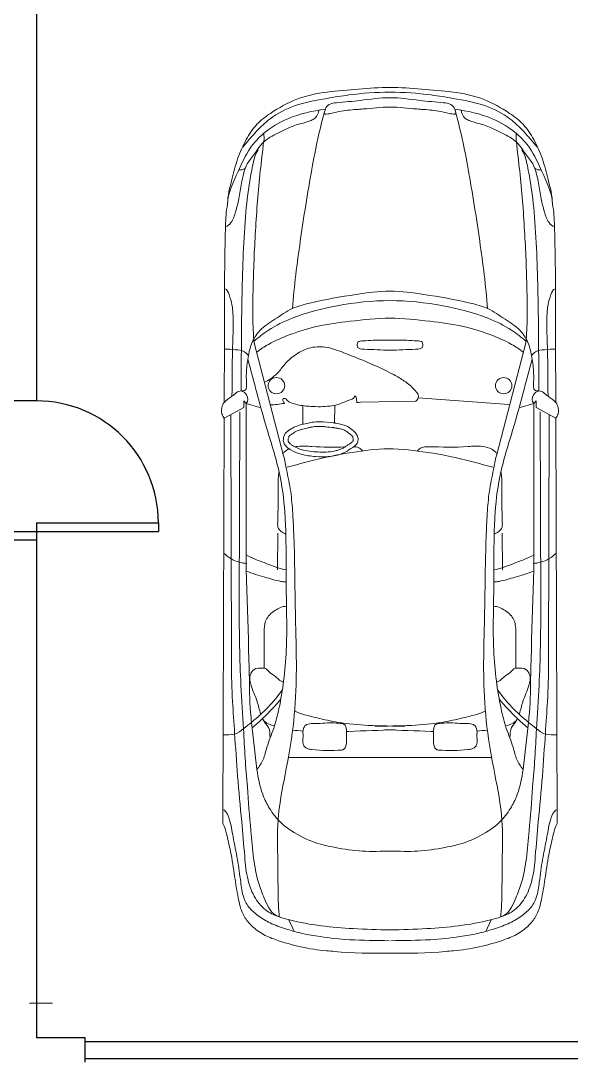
# Model space of a CAD drawing. Header units: millimetres. Extents: x -5354 to 175654, y 1543 to 8261111.
# Drawn here: x 13472 to 16634, y 8511 to 14493 of the extents above; entities that cross this region are included whole.
import ezdxf

# ---------------------------------------------------------------- set-up
doc = ezdxf.new("R2010")
doc.units = ezdxf.units.MM
doc.layers.add('Moveis', color=250, linetype='Continuous', lineweight=13)
doc.layers.add('Planta', color=7, linetype='Continuous')

msp = doc.modelspace()

# ---------------------------------------------------------------- linework, layer by layer
at = {"layer": 'Moveis'}
for p, q in [((14810.2, 12650.6), (14981.8, 11994.2)), ((16375.4, 12650.6), (16203.9, 11994.2)), ((16275, 12288.7), (15755.5, 12325.9)), ((14752.3, 12271), (14640.9, 12210.7)), ((14752.3, 12309.6), (14752.3, 12271)), ((14767.2, 12295), (14752.3, 12309.6)), ((14767.2, 12295), (14767.2, 11336.6)), ((14845.3, 12271), (14767.2, 12295)), ((15091.2, 12175.5), (15091.2, 12282.8)), ((15273.2, 12182.1), (15275.4, 12282.8)), ((15740.3, 12308.5), (15422.5, 12301.1)), ((16340.3, 12271), (16418.4, 12295)), ((16418.4, 12295), (16433.4, 12309.6)), ((16418.4, 12295), (16418.4, 11336.6)), ((16433.4, 12309.6), (16433.4, 12271)), ((16433.4, 12271), (16544.7, 12210.7)), ((14640.9, 12210.7), (14632.7, 9880.9)), ((14677.6, 12226.8), (14681.6, 10803.2)), ((14730.5, 12246.8), (14726.5, 11124)), ((16455.1, 12246.8), (16459.2, 11124)), ((16508.1, 12226.8), (16504, 10803.2)), ((16544.7, 12210.7), (16552.9, 9880.9)), ((14949.2, 11548.7), (14946.3, 11339.6)), ((16236.4, 11548.7), (16239.4, 11339.6)), ((14767.2, 11336.6), (14779.4, 10939.6)), ((16418.4, 11336.6), (16406.2, 10939.6)), ((14869.2, 10778.3), (14870.6, 10998.9)), ((16316.5, 10778.3), (16315, 10998.9)), ((15008.1, 10260.4), (15626.5, 10260.4)), ((16177.6, 10260.4), (15559.1, 10260.4)), ((15011.5, 9329), (15042.1, 9260.3)), ((16174.1, 9329), (16143.6, 9260.3))]:
    msp.add_line(p, q, dxfattribs=at)
at = {"layer": 'Moveis', "color": 6}
msp.add_line((13521.8, 8849.3), (13653.6, 8849.3), dxfattribs=at)
at = {"layer": 'Moveis'}
for centre in [(14940.1, 12396.8), (16245.6, 12396.8)]:
    msp.add_ellipse(centre, major_axis=(47.6, 0), ratio=0.983266, start_param=4.712389, end_param=10.995574, dxfattribs=at)
for points, knots in [([(15592.8, 14110.2), (15532.6, 14110.2), (15354.3, 14092.9), (15109.3, 14081.9), (14924.7, 13976.4), (14822.1, 13900.6), (14762.2, 13807.2), (14714.3, 13700.3), (14682.8, 13575), (14660.4, 13488.2), (14659.5, 13440.3)], [0, 0, 0, 0, 0.16039, 0.479033, 0.632967, 0.722015, 0.817474, 0.927562, 1.03733, 1.167094, 1.167094, 1.167094, 1.167094]), ([(14746.4, 13766), (14772.6, 13797.2), (14821.1, 13855.2), (14913.8, 13945.4), (15052.2, 14016.2), (15209.9, 14043.7), (15392.3, 14074.1), (15513.6, 14082.3), (15592.8, 14082.3)], [0, 0, 0, 0, 0.1095129, 0.2035347, 0.3452507, 0.5161382, 0.6275464, 0.8383798, 0.8383798, 0.8383798, 0.8383798]), ([(15592.8, 14110.2), (15653.1, 14110.2), (15831.3, 14092.9), (16076.3, 14081.9), (16261, 13976.4), (16363.5, 13900.6), (16423.4, 13807.2), (16471.4, 13700.3), (16502.9, 13575), (16525.2, 13488.2), (16526.1, 13440.3)], [0, 0, 0, 0, 0.16039, 0.479033, 0.632967, 0.722015, 0.817474, 0.927562, 1.03733, 1.167094, 1.167094, 1.167094, 1.167094]), ([(16439.2, 13766), (16413.1, 13797.2), (16364.5, 13855.2), (16271.8, 13945.4), (16133.4, 14016.2), (15975.8, 14043.7), (15793.3, 14074.1), (15672, 14082.3), (15592.8, 14082.3)], [0, 0, 0, 0, 0.1095129, 0.2035347, 0.3452507, 0.5161382, 0.6275464, 0.8383798, 0.8383798, 0.8383798, 0.8383798]), ([(15221.3, 13984.3), (15223.2, 13995.8), (15244.7, 14017.6), (15317.1, 14025.4), (15433.3, 14034.6), (15535.6, 14051), (15592.8, 14051)], [0, 0, 0, 0, 0.0314754, 0.0702057, 0.1915753, 0.3439346, 0.3439346, 0.3439346, 0.3439346]), ([(15964.3, 13984.3), (15962.5, 13995.8), (15941, 14017.6), (15868.5, 14025.4), (15752.3, 14034.6), (15650, 14051), (15592.8, 14051)], [0, 0, 0, 0, 0.0314754, 0.0702057, 0.1915753, 0.3439346, 0.3439346, 0.3439346, 0.3439346]), ([(14659.5, 13440.3), (14660.9, 13505.8), (14716.2, 13613.2), (14776, 13754.8), (14875, 13860.4), (15019.8, 13947), (15147.6, 13975.3), (15221.3, 13984.3)], [0, 0, 0, 0, 0.1772572, 0.3124951, 0.4151678, 0.5597243, 0.7575412, 0.7575412, 0.7575412, 0.7575412]), ([(14724.9, 13637.3), (14736.1, 13635.4), (14760.1, 13637.1), (14769.3, 13667.2), (14794.5, 13702.3), (14827, 13746.8), (14872, 13809.3), (14951.8, 13847.6), (15035.2, 13892.8), (15103.7, 13906.5), (15142.7, 13921.8), (15170.9, 13936), (15181.8, 13962.4), (15183.4, 13978.8)], [0, 0, 0, 0, 0.0304541, 0.0502818, 0.0786089, 0.1479133, 0.1986294, 0.2831705, 0.3780326, 0.4523267, 0.4667809, 0.4902599, 0.5347198, 0.5347198, 0.5347198, 0.5347198]), ([(15221.3, 13984.3), (15188.2, 13871.7), (15136.9, 13619.1), (15077.3, 13237.1), (15041.8, 12969.5), (15033.1, 12840)], [0, 0, 0, 0, 0.317374, 0.69576, 1.04714, 1.04714, 1.04714, 1.04714]), ([(15216.4, 13960), (15217.8, 13956), (15238.3, 13956.8), (15266, 13963.3), (15328.6, 13978.6), (15387.2, 13982.1), (15480.7, 13989.4), (15541, 13996.8), (15592.8, 13996.8)], [0, 0, 0, 0, 0.0114788, 0.0403472, 0.0875838, 0.1755608, 0.1991501, 0.3369659, 0.3369659, 0.3369659, 0.3369659]), ([(15969.2, 13960), (15967.8, 13956), (15947.3, 13956.8), (15919.6, 13963.3), (15857.1, 13978.6), (15798.4, 13982.1), (15704.9, 13989.4), (15644.6, 13996.8), (15592.8, 13996.8)], [0, 0, 0, 0, 0.0114788, 0.0403472, 0.0875838, 0.1755608, 0.1991501, 0.3369659, 0.3369659, 0.3369659, 0.3369659]), ([(15964.3, 13984.3), (15997.5, 13871.7), (16048.8, 13619.1), (16108.3, 13237.1), (16143.8, 12969.5), (16152.5, 12840)], [0, 0, 0, 0, 0.317374, 0.69576, 1.04714, 1.04714, 1.04714, 1.04714]), ([(16526.1, 13440.3), (16524.7, 13505.8), (16469.5, 13613.2), (16409.7, 13754.8), (16310.6, 13860.4), (16165.8, 13947), (16038.1, 13975.3), (15964.3, 13984.3)], [0, 0, 0, 0, 0.1772572, 0.3124951, 0.4151678, 0.5597243, 0.7575412, 0.7575412, 0.7575412, 0.7575412]), ([(16460.7, 13637.3), (16449.5, 13635.4), (16425.5, 13637.1), (16416.3, 13667.2), (16391.1, 13702.3), (16358.6, 13746.8), (16313.6, 13809.3), (16233.8, 13847.6), (16150.4, 13892.8), (16082, 13906.5), (16042.9, 13921.8), (16014.7, 13936), (16003.9, 13962.4), (16002.2, 13978.8)], [0, 0, 0, 0, 0.0304541, 0.0502818, 0.0786089, 0.1479133, 0.1986294, 0.2831705, 0.3780326, 0.4523267, 0.4667809, 0.4902599, 0.5347198, 0.5347198, 0.5347198, 0.5347198]), ([(14810.2, 12650.6), (14803.2, 12749.8), (14804.5, 12962.4), (14818.2, 13289), (14839.4, 13571.6), (14860.5, 13740.9), (14867, 13796.3)], [0, 0, 0, 0, 0.269375, 0.574535, 0.885339, 1.036319, 1.036319, 1.036319, 1.036319]), ([(16375.4, 12650.6), (16382.4, 12749.8), (16381.1, 12962.4), (16367.5, 13289), (16346.2, 13571.6), (16325.1, 13740.9), (16318.6, 13796.3)], [0, 0, 0, 0, 0.269375, 0.574535, 0.885339, 1.036319, 1.036319, 1.036319, 1.036319]), ([(14834.8, 13751.6), (14818.9, 13728.2), (14804.3, 13666.6), (14780.2, 13538.5), (14759.2, 13356.5), (14748.2, 13129.2), (14741, 12872.8), (14738.7, 12618.7), (14738.2, 12443), (14737.2, 12366.3)], [0, 0, 0, 0, 0.076148, 0.165903, 0.355672, 0.569871, 0.782325, 1.050047, 1.257936, 1.257936, 1.257936, 1.257936]), ([(16350.8, 13751.6), (16366.7, 13728.2), (16381.4, 13666.6), (16405.5, 13538.5), (16426.4, 13356.5), (16437.5, 13129.2), (16444.7, 12872.8), (16446.9, 12618.7), (16447.5, 12443), (16448.5, 12366.3)], [0, 0, 0, 0, 0.076148, 0.165903, 0.355672, 0.569871, 0.782325, 1.050047, 1.257936, 1.257936, 1.257936, 1.257936]), ([(14647.5, 13309.4), (14660.4, 13311.5), (14688.1, 13340.7), (14708.2, 13397.7), (14726.4, 13474.7), (14735.7, 13546.8), (14749.3, 13605.8), (14757.5, 13635.2), (14761, 13648.3)], [0, 0, 0, 0, 0.034703, 0.0959761, 0.1659336, 0.2471559, 0.2929944, 0.3295918, 0.3295918, 0.3295918, 0.3295918]), ([(16538.1, 13309.4), (16525.2, 13311.5), (16497.5, 13340.7), (16477.4, 13397.7), (16459.2, 13474.7), (16450, 13546.8), (16436.3, 13605.8), (16428.1, 13635.2), (16424.6, 13648.3)], [0, 0, 0, 0, 0.034703, 0.0959761, 0.1659336, 0.2471559, 0.2929944, 0.3295918, 0.3295918, 0.3295918, 0.3295918]), ([(14659.5, 13440.3), (14651.1, 13398.7), (14644.6, 13236.5), (14641.3, 12958.6), (14643.8, 12620.5), (14640.2, 12401.7), (14639.7, 12300)], [0, 0, 0, 0, 0.114897, 0.437061, 0.754269, 1.029686, 1.029686, 1.029686, 1.029686]), ([(16526.1, 13440.3), (16534.6, 13398.7), (16541.1, 13236.5), (16544.3, 12958.6), (16541.8, 12620.5), (16545.4, 12401.7), (16546, 12300)], [0, 0, 0, 0, 0.114897, 0.437061, 0.754269, 1.029686, 1.029686, 1.029686, 1.029686]), ([(14644.6, 12953.9), (14657.2, 12948.4), (14672.3, 12912.5), (14690.7, 12848.6), (14692.9, 12738.8), (14686.5, 12564.9), (14685.3, 12424.2), (14685, 12335.8)], [0, 0, 0, 0, 0.0364992, 0.0923739, 0.1867837, 0.3273982, 0.5667068, 0.5667068, 0.5667068, 0.5667068]), ([(14768, 12387.1), (14768, 12417.5), (14765.1, 12478.6), (14778, 12567.1), (14797.7, 12649.4), (14848.2, 12725.9), (14935.4, 12779.1), (15025.2, 12843.9), (15186.2, 12886.1), (15372.4, 12918), (15527.4, 12939.7), (15592.8, 12939.7)], [0, 0, 0, 0, 0.082256, 0.165174, 0.241383, 0.30939, 0.405348, 0.511507, 0.603349, 0.843635, 1.017671, 1.017671, 1.017671, 1.017671]), ([(16417.6, 12387.1), (16417.6, 12417.5), (16420.5, 12478.6), (16407.6, 12567.1), (16387.9, 12649.4), (16337.5, 12725.9), (16250.2, 12779.1), (16160.5, 12843.9), (15999.4, 12886.1), (15813.2, 12918), (15658.2, 12939.7), (15592.8, 12939.7)], [0, 0, 0, 0, 0.082256, 0.165174, 0.241383, 0.30939, 0.405348, 0.511507, 0.603349, 0.843635, 1.017671, 1.017671, 1.017671, 1.017671]), ([(16541, 12953.9), (16528.5, 12948.4), (16513.3, 12912.5), (16494.9, 12848.6), (16492.7, 12738.8), (16499.1, 12564.9), (16500.3, 12424.2), (16500.6, 12335.8)], [0, 0, 0, 0, 0.0364992, 0.0923739, 0.1867837, 0.3273982, 0.5667068, 0.5667068, 0.5667068, 0.5667068]), ([(14810.2, 12650.6), (14837, 12673.6), (14904.8, 12727.5), (15064.2, 12805.5), (15300.3, 12864.6), (15491.4, 12885.3), (15592.8, 12885.3)], [0, 0, 0, 0, 0.0947759, 0.2311242, 0.4700259, 0.7400315, 0.7400315, 0.7400315, 0.7400315]), ([(16375.4, 12650.6), (16348.6, 12673.6), (16280.8, 12727.5), (16121.4, 12805.5), (15885.3, 12864.6), (15694.2, 12885.3), (15592.8, 12885.3)], [0, 0, 0, 0, 0.0947759, 0.2311242, 0.4700259, 0.7400315, 0.7400315, 0.7400315, 0.7400315]), ([(14828.6, 12589.2), (14848.7, 12606.4), (14909.6, 12645.8), (15025.2, 12695.3), (15182, 12744.3), (15375.6, 12768.3), (15516.3, 12784.2), (15592.8, 12784.2)], [0, 0, 0, 0, 0.0708922, 0.1925846, 0.3348457, 0.5072814, 0.7109928, 0.7109928, 0.7109928, 0.7109928]), ([(16357, 12589.2), (16336.9, 12606.4), (16276.1, 12645.8), (16160.5, 12695.3), (16003.6, 12744.3), (15810, 12768.3), (15669.3, 12784.2), (15592.8, 12784.2)], [0, 0, 0, 0, 0.0708922, 0.1925846, 0.3348457, 0.5072814, 0.7109928, 0.7109928, 0.7109928, 0.7109928]), ([(15592.8, 12657.4), (15560.6, 12657.4), (15506.9, 12659.6), (15450.1, 12653.2), (15408.9, 12654.1), (15402.8, 12634.3), (15403.6, 12619.2), (15420.9, 12606.9), (15485.6, 12604.2), (15543.8, 12601.7), (15592.8, 12600.1)], [0, 0, 0, 0, 0.0857277, 0.1381048, 0.1641986, 0.1769751, 0.1890325, 0.2028129, 0.2286049, 0.3592554, 0.3592554, 0.3592554, 0.3592554]), ([(15592.8, 12657.4), (15625, 12657.4), (15678.7, 12659.6), (15735.5, 12653.2), (15776.8, 12654.1), (15782.8, 12634.3), (15782.1, 12619.2), (15764.7, 12606.9), (15700.1, 12604.2), (15641.9, 12601.7), (15592.8, 12600.1)], [0, 0, 0, 0, 0.0857277, 0.1381048, 0.1641986, 0.1769751, 0.1890325, 0.2028129, 0.2286049, 0.3592554, 0.3592554, 0.3592554, 0.3592554]), ([(14641.2, 12606.9), (14662.7, 12606.6), (14700.5, 12603.3), (14754, 12599), (14772.7, 12577.5), (14779.7, 12569)], [0, 0, 0, 0, 1.462159, 2.651105, 3.386321, 3.386321, 3.386321, 3.386321]), ([(15740.3, 12308.5), (15747.5, 12311.4), (15765.7, 12334), (15727.6, 12382.7), (15679.8, 12422.7), (15598.3, 12470.1), (15483, 12525.2), (15354.7, 12575.1), (15236, 12621.4), (15136.7, 12622.1), (15053.8, 12580.8), (14990.7, 12527.7), (14951.6, 12470.3), (14910.3, 12437.4), (14882.9, 12420.8), (14871.2, 12417.2)], [0, 0, 0, 0, 0.527288, 1.647451, 3.487558, 5.099073, 7.968657, 12.238313, 14.475187, 16.613757, 18.744202, 20.639343, 22.223389, 23.452731, 24.286529, 24.286529, 24.286529, 24.286529]), ([(16544.4, 12606.9), (16522.9, 12606.6), (16485.1, 12603.3), (16431.7, 12599), (16412.9, 12577.5), (16405.9, 12569)], [0, 0, 0, 0, 1.462159, 2.651105, 3.386321, 3.386321, 3.386321, 3.386321]), ([(14828.6, 10192.5), (14842.2, 10210.1), (14869.6, 10249.6), (14886.4, 10334), (14928.4, 10427.9), (14959.5, 10556), (14984.7, 10705.8), (15004.2, 10933.7), (14995, 11200.2), (14997.3, 11454.7), (14990.6, 11671.6), (14967, 11892.8), (14869.8, 12191), (14811.1, 12417.3), (14775.8, 12550.7)], [0, 0, 0, 0, 0.05975, 0.126928, 0.230034, 0.336675, 0.482225, 0.641324, 0.954906, 1.203173, 1.330375, 1.542773, 1.802261, 2.175545, 2.175545, 2.175545, 2.175545]), ([(16357, 10192.5), (16343.4, 10210.1), (16316, 10249.6), (16299.2, 10334), (16257.3, 10427.9), (16226.1, 10556), (16200.9, 10705.8), (16181.4, 10933.7), (16190.6, 11200.2), (16188.3, 11454.7), (16195, 11671.6), (16218.6, 11892.8), (16315.8, 12191), (16374.5, 12417.3), (16409.8, 12550.7)], [0, 0, 0, 0, 0.05975, 0.126928, 0.230034, 0.336675, 0.482225, 0.641324, 0.954906, 1.203173, 1.330375, 1.542773, 1.802261, 2.175545, 2.175545, 2.175545, 2.175545]), ([(14737.2, 12366.3), (14745.6, 12367.5), (14763.4, 12366.1), (14767, 12381.9), (14768, 12387.1)], [0, 0, 0, 0, 0.02274132, 0.03717479, 0.03717479, 0.03717479, 0.03717479]), ([(16448.5, 12366.3), (16440, 12367.5), (16422.2, 12366.1), (16418.6, 12381.9), (16417.6, 12387.1)], [0, 0, 0, 0, 0.02274132, 0.03717479, 0.03717479, 0.03717479, 0.03717479]), ([(14640.9, 12210.7), (14635.3, 12218.1), (14618.2, 12245.1), (14631.3, 12305.7), (14686.4, 12331.3), (14729.7, 12379.9), (14776.4, 12343.9), (14778.6, 12306.6), (14767.2, 12295)], [0, 0, 0, 0, 0.024864, 0.0846267, 0.1362471, 0.1900683, 0.2245199, 0.2681841, 0.2681841, 0.2681841, 0.2681841]), ([(14986.4, 12294), (14983.7, 12298.3), (14977.9, 12305.3), (14974, 12322.9), (14984.3, 12324.1), (14991.2, 12322.8), (14999.1, 12316.3), (15008.1, 12305.3), (15030.7, 12295.4), (15073.7, 12283.1), (15149.1, 12275), (15226.9, 12275.2), (15302, 12288), (15346.7, 12311.9), (15383.3, 12320.8), (15391, 12339.1), (15397, 12333), (15400.4, 12326), (15399.5, 12316.5), (15402.2, 12308.7), (15399.2, 12295.2), (15415.5, 12300.9), (15422.5, 12301.1)], [0, 0, 0, 0, 0.0138597, 0.0278304, 0.0329137, 0.0379971, 0.0465756, 0.0592704, 0.0762214, 0.1105991, 0.1789801, 0.2766959, 0.3173629, 0.3800771, 0.4110544, 0.4160421, 0.4210284, 0.4277212, 0.4387433, 0.4448131, 0.4508005, 0.4694463, 0.4694463, 0.4694463, 0.4694463]), ([(16544.7, 12210.7), (16550.3, 12218.1), (16567.4, 12245.1), (16554.4, 12305.7), (16499.3, 12331.3), (16455.9, 12379.9), (16409.2, 12343.9), (16407, 12306.6), (16418.4, 12295)], [0, 0, 0, 0, 0.024864, 0.0846267, 0.1362471, 0.1900683, 0.2245199, 0.2681841, 0.2681841, 0.2681841, 0.2681841]), ([(15273.2, 12182.1), (15258.5, 12184.8), (15339, 12171.8), (15361.3, 12153.1), (15401, 12124.5), (15411.4, 12092.1), (15405, 12057), (15365.7, 12033.8), (15315, 12000), (15242.5, 11987.7), (15161.7, 11988.3), (15087.8, 11998.7), (15027.1, 12021.7), (14989.8, 12050.2), (14977.6, 12081.1), (14982.6, 12103.8), (14990, 12124.4), (15013.2, 12140.3), (15052.7, 12168), (15141.2, 12184.6), (15176.1, 12194.7), (15287.3, 12179.6), (15273.2, 12182.1)], [0, 0, 0, 0, 0.03969, 0.089634, 0.13125, 0.1542862, 0.1797268, 0.2207266, 0.2680991, 0.3447665, 0.4095645, 0.4843001, 0.541515, 0.5817687, 0.6060665, 0.6262474, 0.6436722, 0.6634686, 0.6988791, 0.7758465, 0.8696394, 0.907731, 0.907731, 0.907731, 0.907731]), ([(15275.5, 12154.8), (15279.7, 12154), (15284.9, 12153), (15296.2, 12150.7), (15302.5, 12149.4), (15319.4, 12145.3), (15326.5, 12142.8), (15336.6, 12138.3), (15339.7, 12136.3), (15346, 12131.7), (15348.1, 12130.1), (15356.7, 12123.6), (15363.3, 12118.7), (15371.6, 12111.1), (15374.3, 12108.3), (15377.9, 12103.5), (15379.1, 12101.6), (15380.9, 12097.2), (15381.6, 12095), (15382.4, 12088.8), (15382.1, 12084.5), (15380.7, 12079.8), (15380.2, 12078.6), (15378.8, 12075.9), (15377.1, 12073.9), (15371.5, 12068.9), (15367.6, 12066.1), (15358.3, 12060.1), (15352.7, 12056.7), (15342.3, 12050.1), (15337.4, 12047), (15326, 12040.2), (15319.7, 12036.7), (15307.3, 12030.8), (15300.8, 12028.4), (15287, 12024.1), (15279.7, 12022.4), (15257.3, 12018), (15241.3, 12016.4), (15209.5, 12014.8), (15193.7, 12014.9), (15145.9, 12017.3), (15113.9, 12021.5), (15072.7, 12033.5), (15061.4, 12037.6), (15044.8, 12045.5), (15038.8, 12048.7), (15027.9, 12055.6), (15023.2, 12059.1), (15015.8, 12066), (15013.1, 12069.3), (15009, 12076.2), (15007.7, 12079.8), (15007, 12083.9), (15006.9, 12085), (15007.2, 12088.5), (15007.6, 12090.8), (15009, 12096.1), (15009.9, 12099.3), (15011.5, 12103.8), (15012.2, 12105.4), (15013, 12106.7), (15013.1, 12106.8), (15014, 12107.8), (15014.7, 12108.4), (15017.3, 12110.6), (15019.8, 12112.4), (15025.4, 12116.2), (15028.1, 12118.1), (15033.1, 12121.5), (15035.5, 12123.1), (15042.7, 12127.8), (15047.3, 12130.6), (15056.4, 12135.4), (15061.2, 12137.5), (15071.7, 12141.4), (15077.2, 12143.3), (15094.3, 12148.3), (15106.3, 12151), (15124.2, 12154.8), (15130.8, 12156.2), (15142.4, 12158.6), (15147.4, 12159.7), (15161.8, 12162.2), (15170.9, 12163.2), (15191, 12162.9), (15197.4, 12162.6), (15210.6, 12161.7), (15217.1, 12161.1), (15238.9, 12159), (15257.3, 12156.7), (15269.4, 12155.3), (15271.1, 12155.1), (15273.3, 12154.9), (15273.8, 12154.9), (15274.9, 12154.8), (15275.2, 12154.8), (15275.5, 12154.8)], [0.497033, 0.497033, 0.497033, 0.497033, 0.723444, 0.723444, 0.974636, 0.974636, 1.50964, 1.50964, 2.044645, 2.044645, 2.271061, 2.271061, 2.862376, 2.862376, 3.217654, 3.217654, 3.537253, 3.537253, 3.856852, 3.856852, 4.368613, 4.368613, 4.584627, 4.584627, 4.99269, 4.99269, 5.400753, 5.400753, 5.808816, 5.808816, 6.216879, 6.216879, 6.778716, 6.778716, 7.350371, 7.350371, 7.922025, 7.922025, 9.065335, 9.065335, 10.208644, 10.208644, 12.495263, 12.495263, 13.409896, 13.409896, 13.929088, 13.929088, 14.44828, 14.44828, 14.909885, 14.909885, 15.371489, 15.371489, 15.62524, 15.62524, 15.87899, 15.87899, 16.120875, 16.120875, 16.36276, 16.36276, 16.51635, 16.51635, 16.669941, 16.669941, 16.921521, 16.921521, 17.136676, 17.136676, 17.351831, 17.351831, 17.782142, 17.782142, 18.204974, 18.204974, 18.627807, 18.627807, 19.473473, 19.473473, 19.978923, 19.978923, 20.484372, 20.484372, 21.475119, 21.475119, 21.859144, 21.859144, 22.162884, 22.162884, 22.770362, 22.770362, 22.900493, 22.900493, 22.951221, 22.951221, 22.964298, 22.964298, 22.964298, 22.964298]), ([(14980.3, 12006.7), (14986.6, 12017.3), (14998.3, 12026.3), (15011, 12033), (15012.6, 12033.8)], [0, 0, 0, 0, 0.8429982, 0.9626806, 0.9626806, 0.9626806, 0.9626806]), ([(15001.3, 11928), (15042.8, 11938.1), (15165.4, 11975.3), (15359.3, 12012.9), (15513.5, 12033.6), (15582.9, 12033.6)], [0, 0, 0, 0, 0.1139079, 0.3411539, 0.5260188, 0.5260188, 0.5260188, 0.5260188]), ([(15045.5, 12045.3), (15050.8, 12046.5), (15083.5, 12052), (15180.9, 12042.1), (15269.3, 12043.6), (15333.6, 12044.8)], [1.749253, 1.749253, 1.749253, 1.749253, 2.122875, 3.997599, 8.307432, 8.307432, 8.307432, 8.307432]), ([(15384.8, 12045.6), (15393.5, 12045.4), (15412.9, 12043.5), (15427.8, 12030.7), (15435.1, 12022.2)], [9.436432, 9.436432, 9.436432, 9.436432, 10.012722, 10.751336, 10.751336, 10.751336, 10.751336]), ([(16184.3, 11928), (16142.8, 11938.1), (16020.2, 11975.1), (15819.9, 12015.1), (15658.9, 12033.6), (15582.9, 12033.6)], [0, 0, 0, 0, 0.1139079, 0.3411539, 0.543502, 0.543502, 0.543502, 0.543502]), ([(16205.3, 12006.7), (16199.1, 12017.3), (16173.1, 12037.2), (16115.6, 12053.4), (15991.8, 12040.8), (15879.7, 12044.6), (15775.7, 12046.1), (15757.8, 12030.7), (15750.5, 12022.2)], [0, 0, 0, 0, 0.842998, 2.122875, 3.997599, 9.174838, 10.012722, 10.751336, 10.751336, 10.751336, 10.751336]), ([(14981.8, 11994.2), (14988.6, 11967.9), (15001, 11899.2), (15025.1, 11789.6), (15034.7, 11659.5), (15046, 11430), (15046.5, 11113.5), (15060.1, 10750), (15041.5, 10436), (14991.7, 10167.2), (14941, 9912), (14950.7, 9646.3), (14948.1, 9460.9), (14956.3, 9354), (14956.7, 9345.1)], [0, 0, 0, 0, 0.073325, 0.188896, 0.303039, 0.425821, 0.811242, 1.159737, 1.41058, 1.660623, 1.899627, 2.11145, 2.377727, 2.401703, 2.401703, 2.401703, 2.401703]), ([(16203.9, 11994.2), (16197, 11967.9), (16184.7, 11899.2), (16160.5, 11789.6), (16150.9, 11659.5), (16139.7, 11430), (16139.2, 11113.5), (16125.5, 10750), (16144.1, 10436), (16193.9, 10167.2), (16244.6, 9912), (16234.9, 9646.3), (16237.5, 9460.9), (16229.4, 9354), (16229, 9345.1)], [0, 0, 0, 0, 0.073325, 0.188896, 0.303039, 0.425821, 0.811242, 1.159737, 1.41058, 1.660623, 1.899627, 2.11145, 2.377727, 2.401703, 2.401703, 2.401703, 2.401703]), ([(14953.4, 11897.3), (14948.9, 11850.3), (14951.9, 11753.9), (14949, 11650.8), (14946.3, 11576.2), (14971.2, 11555.6), (14987.3, 11547.3), (14994.3, 11544.3)], [0, 0, 0, 0, 3.267856, 6.568708, 7.399663, 8.099385, 8.621705, 8.621705, 8.621705, 8.621705]), ([(16232.2, 11897.3), (16236.7, 11850.3), (16233.8, 11753.9), (16236.6, 11650.8), (16239.3, 11576.2), (16214.4, 11555.6), (16198.3, 11547.3), (16191.3, 11544.3)], [0, 0, 0, 0, 3.267856, 6.568708, 7.399663, 8.099385, 8.621705, 8.621705, 8.621705, 8.621705]), ([(14638.2, 11434.8), (14651.2, 11423.4), (14678.3, 11398.7), (14723.9, 11383.3), (14755.6, 11375.6), (14769.9, 11375.8)], [1.808086, 1.808086, 1.808086, 1.808086, 2.918874, 4.131288, 5.10151, 5.10151, 5.10151, 5.10151]), ([(16547.4, 11434.8), (16534.4, 11423.4), (16507.3, 11398.7), (16461.7, 11383.3), (16430, 11375.6), (16415.7, 11375.8)], [1.808086, 1.808086, 1.808086, 1.808086, 2.918874, 4.131288, 5.10151, 5.10151, 5.10151, 5.10151]), ([(14767, 11424.4), (14799, 11405.1), (14877.6, 11379.9), (14952.9, 11345.4), (14996.8, 11338.5)], [0, 0, 0, 0, 0.1000351, 0.2184418, 0.2184418, 0.2184418, 0.2184418]), ([(16418.6, 11424.4), (16386.6, 11405.1), (16308.1, 11379.9), (16232.7, 11345.4), (16188.8, 11338.5)], [0, 0, 0, 0, 0.1000351, 0.2184418, 0.2184418, 0.2184418, 0.2184418]), ([(14767.3, 11331.7), (14801.4, 11317), (14868.5, 11299.7), (14944.6, 11274.2), (14986.5, 11270.1), (14996.7, 11269.5)], [0, 0, 0, 0, 2.528586, 4.711885, 5.408215, 5.408215, 5.408215, 5.408215]), ([(16418.3, 11331.7), (16384.2, 11317), (16317.1, 11299.7), (16241.1, 11274.2), (16199.1, 11270.1), (16188.9, 11269.5)], [0, 0, 0, 0, 2.528586, 4.711885, 5.408215, 5.408215, 5.408215, 5.408215]), ([(14870.6, 10998.9), (14870.7, 11016.8), (14876.7, 11061.2), (14928.9, 11106.9), (14974.9, 11129.7), (14998.6, 11129.2)], [0, 0, 0, 0, 0.0486628, 0.1144515, 0.1777721, 0.1777721, 0.1777721, 0.1777721]), ([(16315, 10998.9), (16314.9, 11016.8), (16308.9, 11061.2), (16256.7, 11106.9), (16210.8, 11129.7), (16187, 11129.2)], [0, 0, 0, 0, 0.0486628, 0.1144515, 0.1777721, 0.1777721, 0.1777721, 0.1777721]), ([(14726.5, 11124), (14726.5, 10974.7), (14730.8, 10740.7), (14753.8, 10397), (14762, 10201.9), (14774.4, 10092)], [0, 0, 0, 0, 0.4042759, 0.6333827, 0.9326252, 0.9326252, 0.9326252, 0.9326252]), ([(16459.2, 11124), (16459.1, 10974.7), (16454.8, 10740.7), (16431.9, 10397), (16423.6, 10201.9), (16411.2, 10092)], [0, 0, 0, 0, 0.4042759, 0.6333827, 0.9326252, 0.9326252, 0.9326252, 0.9326252]), ([(14779.4, 10939.6), (14779.6, 10873.7), (14786.9, 10734), (14785.5, 10574.2), (14805.3, 10391.2), (14820.3, 10234.1), (14843.8, 10095.8), (14861.7, 10050.5)], [0, 0, 0, 0, 0.1783018, 0.3787173, 0.431954, 0.6762374, 0.8077184, 0.8077184, 0.8077184, 0.8077184]), ([(16406.2, 10939.6), (16406, 10873.7), (16398.7, 10734), (16400.1, 10574.2), (16380.3, 10391.2), (16365.3, 10234.1), (16341.8, 10095.8), (16323.9, 10050.5)], [0, 0, 0, 0, 0.1783018, 0.3787173, 0.431954, 0.6762374, 0.8077184, 0.8077184, 0.8077184, 0.8077184]), ([(14681.6, 10803.2), (14681.8, 10729.8), (14686.6, 10595.6), (14701.8, 10379.2), (14716.5, 10148.9), (14739.4, 9913), (14756.6, 9713.8), (14769.2, 9563.3), (14812, 9452.8), (14877, 9377.2), (14951.7, 9345.3), (15114.3, 9299.7), (15329.3, 9277.4), (15522.5, 9271.1), (15592.8, 9271.1)], [0, 0, 0, 0, 0.198873, 0.363323, 0.587433, 0.823543, 1.004622, 1.129816, 1.230113, 1.320655, 1.388577, 1.443334, 1.771447, 1.958652, 1.958652, 1.958652, 1.958652]), ([(14848.5, 10511.4), (14842.7, 10534.9), (14829.8, 10591.2), (14795.6, 10660.2), (14781.8, 10728), (14811.2, 10774.8), (14848.4, 10774.8), (14880.9, 10774.9), (14898.4, 10748.9), (14937.1, 10728), (14961.1, 10698.8), (14982.3, 10693.2)], [0, 0, 0, 0, 0.0655106, 0.1550445, 0.2094604, 0.2438604, 0.287164, 0.3001388, 0.3275984, 0.3616951, 0.4200969, 0.4200969, 0.4200969, 0.4200969]), ([(16504, 10803.2), (16503.8, 10729.8), (16499, 10595.6), (16483.8, 10379.2), (16469.1, 10148.9), (16446.2, 9913), (16429, 9713.8), (16416.4, 9563.3), (16373.6, 9452.8), (16308.7, 9377.2), (16234, 9345.3), (16071.3, 9299.7), (15856.3, 9277.4), (15663.1, 9271.1), (15592.8, 9271.1)], [0, 0, 0, 0, 0.198873, 0.363323, 0.587433, 0.823543, 1.004622, 1.129816, 1.230113, 1.320655, 1.388577, 1.443334, 1.771447, 1.958652, 1.958652, 1.958652, 1.958652]), ([(16337.2, 10511.4), (16343, 10534.9), (16355.8, 10591.2), (16390.1, 10660.2), (16403.8, 10728), (16374.4, 10774.8), (16337.2, 10774.8), (16304.7, 10774.9), (16287.2, 10748.9), (16248.5, 10728), (16224.5, 10698.8), (16203.3, 10693.2)], [0, 0, 0, 0, 0.0655106, 0.1550445, 0.2094604, 0.2438604, 0.287164, 0.3001388, 0.3275984, 0.3616951, 0.4200969, 0.4200969, 0.4200969, 0.4200969]), ([(14633.3, 10391.3), (14655.7, 10393.1), (14701.1, 10386.5), (14752.8, 10427.3), (14849.5, 10503.4), (14924.9, 10579), (14973.7, 10647.6)], [0, 0, 0, 0, 0.0597371, 0.1139981, 0.1672498, 0.3938869, 0.3938869, 0.3938869, 0.3938869]), ([(14802.1, 10432.8), (14823.1, 10450.2), (14880, 10501.7), (14934.8, 10557.3), (14965.6, 10596.3)], [0, 0, 0, 0, 1.868162, 5.271297, 5.271297, 5.271297, 5.271297]), ([(16552.3, 10391.3), (16530, 10393.1), (16484.6, 10386.5), (16432.8, 10427.3), (16336.1, 10503.4), (16260.7, 10579), (16211.9, 10647.6)], [0, 0, 0, 0, 0.0597371, 0.1139981, 0.1672498, 0.3938869, 0.3938869, 0.3938869, 0.3938869]), ([(16383.6, 10432.8), (16362.6, 10450.2), (16305.6, 10501.7), (16250.8, 10557.3), (16220.1, 10596.3)], [0, 0, 0, 0, 1.868162, 5.271297, 5.271297, 5.271297, 5.271297]), ([(15044.5, 10529.7), (15057.8, 10519.5), (15102.7, 10505.8), (15185.8, 10485), (15310.8, 10456.2), (15480.6, 10442.2), (15609.5, 10441.4), (15680.4, 10441)], [0, 0, 0, 0, 0.0451009, 0.1211996, 0.2308505, 0.385263, 0.5739042, 0.5739042, 0.5739042, 0.5739042]), ([(16141.1, 10529.7), (16127.8, 10519.5), (16082.9, 10505.8), (15999.8, 10485), (15874.8, 10456.2), (15705, 10442.2), (15576.1, 10441.4), (15505.3, 10441)], [0, 0, 0, 0, 0.0451009, 0.1211996, 0.2308505, 0.385263, 0.5739042, 0.5739042, 0.5739042, 0.5739042]), ([(14903.8, 10373.9), (14902.1, 10393.6), (14904.4, 10436.2), (14869.9, 10463.2), (14862.2, 10481.1)], [0, 0, 0, 0, 0.0535488, 0.1060573, 0.1060573, 0.1060573, 0.1060573]), ([(14862.2, 10481.1), (14867.2, 10467.7), (14893.2, 10454.1), (14918, 10444.6), (14928.9, 10440.9)], [0, 0, 0, 0, 0.983949, 1.771691, 1.771691, 1.771691, 1.771691]), ([(16323.4, 10481.1), (16318.4, 10467.7), (16292.5, 10454.1), (16267.7, 10444.6), (16256.7, 10440.9)], [0, 0, 0, 0, 0.983949, 1.771691, 1.771691, 1.771691, 1.771691]), ([(16281.9, 10373.9), (16283.6, 10393.6), (16281.3, 10436.2), (16315.7, 10463.2), (16323.4, 10481.1)], [0, 0, 0, 0, 0.0535488, 0.1060573, 0.1060573, 0.1060573, 0.1060573]), ([(15259.2, 10459.6), (15222.8, 10459.6), (15176.1, 10454.3), (15115.9, 10455.8), (15088, 10424.8), (15097.2, 10383.1), (15087.7, 10343.8), (15102.7, 10318.6), (15122.5, 10309.1), (15193, 10300.2), (15259.3, 10299.3), (15328.3, 10304.6), (15339.5, 10322.1), (15343.3, 10347.6), (15340.8, 10384.5), (15345.4, 10419.4), (15333.4, 10455.2), (15297.1, 10456.8), (15274.2, 10459.6), (15259.2, 10459.6)], [0, 0, 0, 0, 0.0969044, 0.1295913, 0.1506192, 0.1985921, 0.2360698, 0.2557908, 0.2719711, 0.2929882, 0.44406, 0.4519132, 0.4720918, 0.4918599, 0.5228758, 0.5707096, 0.5892096, 0.6145759, 0.654681, 0.654681, 0.654681, 0.654681]), ([(15342.9, 10410.5), (15347.5, 10410.6), (15440.8, 10413.5), (15534.2, 10417.1), (15622.9, 10420.6)], [11.235438, 11.235438, 11.235438, 11.235438, 11.552536, 17.586883, 17.586883, 17.586883, 17.586883]), ([(15842.8, 10410.5), (15838.1, 10410.6), (15744.8, 10413.5), (15651.4, 10417.1), (15562.7, 10420.6)], [11.235438, 11.235438, 11.235438, 11.235438, 11.552536, 17.586883, 17.586883, 17.586883, 17.586883]), ([(15926.4, 10459.6), (15962.8, 10459.6), (16009.6, 10454.3), (16069.8, 10455.8), (16097.6, 10424.8), (16088.5, 10383.1), (16097.9, 10343.8), (16082.9, 10318.6), (16063.2, 10309.1), (15992.6, 10300.2), (15926.3, 10299.3), (15857.4, 10304.6), (15846.1, 10322.1), (15842.3, 10347.6), (15844.9, 10384.5), (15840.2, 10419.4), (15852.3, 10455.2), (15888.5, 10456.8), (15911.4, 10459.6), (15926.4, 10459.6)], [0, 0, 0, 0, 0.0969044, 0.1295913, 0.1506192, 0.1985921, 0.2360698, 0.2557908, 0.2719711, 0.2929882, 0.44406, 0.4519132, 0.4720918, 0.4918599, 0.5228758, 0.5707096, 0.5892096, 0.6145759, 0.654681, 0.654681, 0.654681, 0.654681]), ([(14774.4, 10092), (14777.7, 10007.9), (14791.3, 9870.8), (14806.3, 9687.8), (14829.4, 9554.6), (14873.4, 9443.2), (14911.8, 9356.5), (14956.7, 9345.1)], [0, 0, 0, 0, 0.2277977, 0.3719478, 0.4996814, 0.5863441, 0.709615, 0.709615, 0.709615, 0.709615]), ([(14861.7, 10050.5), (14869.7, 10025.1), (14895.9, 9972.2), (14959.7, 9881.4), (15072.6, 9806.7), (15186.7, 9761.2), (15256.4, 9747.8), (15277.9, 9744.4)], [0, 0, 0, 0, 0.0720749, 0.1581284, 0.2958089, 0.4262456, 0.4842292, 0.4842292, 0.4842292, 0.4842292]), ([(16323.9, 10050.5), (16315.9, 10025.1), (16289.7, 9972.2), (16225.9, 9881.4), (16113, 9806.7), (15998.9, 9761.2), (15929.3, 9747.8), (15907.8, 9744.4)], [0, 0, 0, 0, 0.0720749, 0.1581284, 0.2958089, 0.4262456, 0.4842292, 0.4842292, 0.4842292, 0.4842292]), ([(16411.2, 10092), (16407.9, 10007.9), (16394.4, 9870.8), (16379.3, 9687.8), (16356.2, 9554.6), (16312.2, 9443.2), (16273.8, 9356.5), (16229, 9345.1)], [0, 0, 0, 0, 0.2277977, 0.3719478, 0.4996814, 0.5863441, 0.709615, 0.709615, 0.709615, 0.709615]), ([(14636.2, 9960.5), (14643.6, 9957), (14658, 9939.6), (14678.5, 9887.2), (14691.7, 9795), (14717.7, 9675.1), (14733.8, 9558.7), (14745.3, 9461.4), (14784.2, 9391.8), (14843.5, 9343.6), (14916.5, 9301.7), (15000.9, 9273.7), (15093.2, 9246.6), (15156.8, 9237.4), (15191.9, 9233.1)], [0, 0, 0, 0, 0.0219205, 0.0572122, 0.1522539, 0.2718866, 0.3894011, 0.4710097, 0.5346344, 0.5986698, 0.6733118, 0.758696, 0.8351341, 0.9293726, 0.9293726, 0.9293726, 0.9293726]), ([(16549.4, 9960.5), (16542, 9957), (16527.6, 9939.6), (16507.2, 9887.2), (16493.9, 9795), (16467.9, 9675.1), (16451.9, 9558.7), (16440.3, 9461.4), (16401.5, 9391.8), (16342.2, 9343.6), (16269.2, 9301.7), (16184.7, 9273.7), (16092.5, 9246.6), (16028.8, 9237.4), (15993.7, 9233.1)], [0, 0, 0, 0, 0.0219205, 0.0572122, 0.1522539, 0.2718866, 0.3894011, 0.4710097, 0.5346344, 0.5986698, 0.6733118, 0.758696, 0.8351341, 0.9293726, 0.9293726, 0.9293726, 0.9293726]), ([(14632.7, 9880.9), (14644, 9863.2), (14656.8, 9808), (14682.2, 9707.9), (14698.6, 9584), (14718.2, 9463.6), (14738.6, 9367.4), (14789.8, 9297.2), (14853.9, 9246.2), (14955.3, 9204.7), (15079.5, 9171), (15193.9, 9151.3), (15258.5, 9148.3), (15273.5, 9147.2)], [0, 0, 0, 0, 0.056668, 0.14946, 0.28161, 0.392935, 0.481686, 0.542967, 0.622845, 0.69797, 0.833643, 0.965665, 1.00577, 1.00577, 1.00577, 1.00577]), ([(16552.9, 9880.9), (16541.6, 9863.2), (16528.8, 9808), (16503.4, 9707.9), (16487, 9584), (16467.4, 9463.6), (16447, 9367.4), (16395.8, 9297.2), (16331.8, 9246.2), (16230.3, 9204.7), (16106.1, 9171), (15991.7, 9151.3), (15927.1, 9148.3), (15912.1, 9147.2)], [0, 0, 0, 0, 0.056668, 0.14946, 0.28161, 0.392935, 0.481686, 0.542967, 0.622845, 0.69797, 0.833643, 0.965665, 1.00577, 1.00577, 1.00577, 1.00577]), ([(15277.9, 9744.4), (15329.5, 9733.8), (15434.4, 9717.8), (15540.1, 9722.1), (15592.8, 9722.9)], [0, 0, 0, 0, 0.140379, 0.2808468, 0.2808468, 0.2808468, 0.2808468]), ([(15907.8, 9744.4), (15856.1, 9733.8), (15751.3, 9717.8), (15645.6, 9722.1), (15592.8, 9722.9)], [0, 0, 0, 0, 0.140379, 0.2808468, 0.2808468, 0.2808468, 0.2808468]), ([(15191.9, 9233.1), (15247.2, 9221.9), (15379.7, 9211.2), (15511.8, 9208.5), (15587.7, 9208.5)], [0, 0, 0, 0, 0.1502861, 0.3522699, 0.3522699, 0.3522699, 0.3522699]), ([(15993.7, 9233.1), (15938.4, 9221.9), (15806, 9211.2), (15673.8, 9208.5), (15597.9, 9208.5)], [0, 0, 0, 0, 0.1502861, 0.3522699, 0.3522699, 0.3522699, 0.3522699])]:
    msp.add_open_spline(points, degree=3, knots=knots, dxfattribs=at)
for points in [[(14867, 13796.3), (14871.3, 13813.5), (14868, 13831.7), (14867, 13849.3)], [(16318.6, 13796.3), (16314.4, 13813.5), (16317.6, 13831.7), (16318.6, 13849.3)], [(14905.5, 12286.2), (14932.6, 12284.5), (14959.3, 12293.1), (14986.4, 12294)], [(15033.5, 10418.6), (15053.2, 10416), (15073.1, 10414.1), (15093, 10412.6)], [(16152.1, 10418.6), (16132.4, 10416), (16112.5, 10414.1), (16092.7, 10412.6)], [(15273.5, 9147.2), (15379.2, 9134.2), (15486.3, 9137.6), (15592.8, 9137.6)], [(15912.1, 9147.2), (15806.4, 9134.2), (15699.3, 9137.6), (15592.8, 9137.6)]]:
    msp.add_open_spline(points, degree=3, dxfattribs=at)
at = {"layer": 'Planta'}
for p, q in [((13561.7, 17509.1), (13562, 12309.1)), ((13562, 14039.1), (13561.9, 14039.1)), ((13562, 13509.1), (13561.9, 13509.1)), ((13562, 13009.1), (13561.9, 13009.1)), ((13562, 12309.1), (13422.1, 12309.1)), ((13562, 12309.1), (13422.1, 12309.1)), ((13562, 11609.1), (13562, 11609.1)), ((13562, 11609.1), (13562, 11609.1)), ((13562, 11609.1), (13562.1, 8650.2)), ((13562, 11609.1), (14262, 11609.1)), ((14262, 11609.1), (14262, 11559.1)), ((13422.1, 11559.1), (14262, 11559.1)), ((13562, 11509.1), (10067.1, 11509.1)), ((13562.1, 9019.1), (13562.3, 9019.1)), ((13842.1, 8650.2), (13562.1, 8650.2)), ((13841.4, 8510.6), (13841.4, 8650.2)), ((13842.1, 8630.2), (19422.1, 8630.2)), ((19422.1, 8530.6), (13841.4, 8530.6))]:
    msp.add_line(p, q, dxfattribs=at)
msp.add_arc((13562, 11609.1), 700, 0, 90, dxfattribs=at)

doc.saveas('drawing.dxf')
